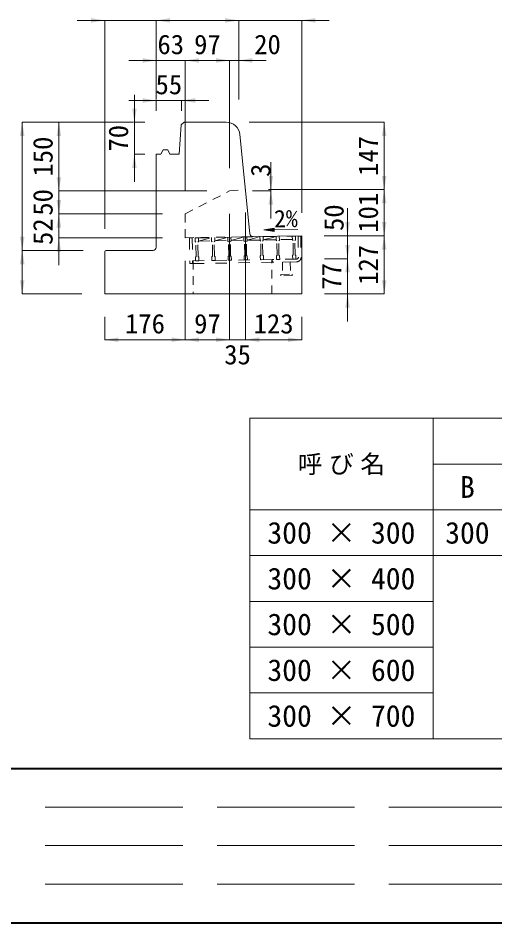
# Model space of a CAD drawing. Units: millimetres at full size. Extents: x 50430 to 101606, y 69050 to 91573.
# Drawn here: x 80717 to 81757, y 83918 to 85895 of the extents above; entities that cross this region are included whole.
import ezdxf
from ezdxf.enums import TextEntityAlignment as Align

# ---------------------------------------------------------------- set-up
doc = ezdxf.new("R2010")
doc.units = ezdxf.units.MM
doc.header["$LTSCALE"] = 50
for name, pattern in [('DASHED', [7.5, 6, -1.5]), ('USER1', [0.675, 0.375, -0.3]), ('USER3', [1, 0.5, -0.5]), ('USER4', [0.675, 0.375, -0.3])]:
    doc.linetypes.add(name, pattern=pattern)
for name, color, linetype, lineweight in [('DEFPOINTS_2', 8, 'Continuous', 13), ('インサート', 3, 'USER1', 9), ('グレーチング', 7, 'USER1', 5), ('図枠', 7, 'Continuous', 5), ('寸法線', 7, 'Continuous', 13), ('本体', 2, 'Continuous', 9)]:
    doc.layers.add(name, color=color, linetype=linetype, lineweight=lineweight)
doc.styles.add('ＭＳ ゴシック', font='')
doc.styles.add('ＭＳ Ｐゴシック', font='')
doc.styles.get('ＭＳ ゴシック').set_extended_font_data('MS Gothic')
doc.styles.get('ＭＳ Ｐゴシック').set_extended_font_data('MS PGothic')

# ---------------------------------------------------------------- blocks, each defined once
blk = doc.blocks.new('filled_arrow')
at = {"color": 0, "linetype": 'Continuous', "lineweight": -2}
blk.add_solid([(7.5, 1.25), (0, 0), (7.5, -1.25)], dxfattribs=at)

msp = doc.modelspace()

# ---------------------------------------------------------------- hatches: boundary and pattern name
at = {"layer": '寸法線'}
msp.add_hatch(color=256, dxfattribs=at).paths.add_polyline_path([(81275.68, 85436.18), (81275.81, 85428.68), (81253.25, 85432.04)])

# ---------------------------------------------------------------- linework, layer by layer
at = {"layer": 'DEFPOINTS_2', "lineweight": 0}
msp.add_line((81622.44, 84720.7), (81772.44, 84720.7), dxfattribs=at)
at = {"layer": 'インサート', "linetype": 'USER4'}
for p, q in [((81293.76, 85362), (81310.76, 85362.3)), ((81293.76, 85362), (81294.23, 85335.01)), ((81310.76, 85362.3), (81311.23, 85335.3)), ((81290.23, 85334.94), (81315.22, 85335.37)), ((81290.28, 85331.94), (81290.23, 85334.94)), ((81315.28, 85332.37), (81290.28, 85331.94)), ((81315.22, 85335.37), (81315.28, 85332.37))]:
    msp.add_line(p, q, dxfattribs=at)
at = {"layer": 'グレーチング', "linetype": 'USER3'}
for p, q in [((81096.82, 85414.61), (81090.82, 85414.5)), ((81090.82, 85414.5), (81091.79, 85358.51)), ((81096.82, 85414.61), (81097.79, 85358.62)), ((81103.31, 85414.72), (81322.28, 85418.53)), ((81103.31, 85414.72), (81103.45, 85406.72)), ((81104.98, 85405.25), (81103.45, 85406.72)), ((81105.52, 85374.25), (81104.98, 85405.25)), ((81108.98, 85405.32), (81110.45, 85406.85)), ((81109.52, 85374.32), (81108.98, 85405.32)), ((81110.31, 85414.84), (81110.45, 85406.85)), ((81110.43, 85407.84), (81139.11, 85415.34)), ((81110.43, 85407.84), (81139.23, 85408.35)), ((81139.11, 85415.34), (81139.25, 85407.35)), ((81140.77, 85405.87), (81139.25, 85407.35)), ((81141.31, 85374.88), (81140.77, 85405.87)), ((81144.77, 85405.94), (81146.25, 85407.47)), ((81145.31, 85374.95), (81144.77, 85405.94)), ((81146.11, 85415.47), (81146.25, 85407.47)), ((81146.23, 85408.47), (81174.4, 85415.96)), ((81146.23, 85408.47), (81174.53, 85408.96)), ((81174.4, 85415.96), (81174.54, 85407.96)), ((81176.07, 85406.48), (81174.54, 85407.96)), ((81176.61, 85375.49), (81176.07, 85406.48)), ((81180.07, 85406.55), (81181.54, 85408.08)), ((81180.61, 85375.56), (81180.07, 85406.55)), ((81181.4, 85416.08), (81181.54, 85408.08)), ((81181.52, 85409.08), (81209.7, 85416.57)), ((81181.52, 85409.08), (81209.82, 85409.57)), ((81209.4, 85416.57), (81209.54, 85408.57)), ((81211.06, 85407.09), (81209.54, 85408.57)), ((81211.6, 85376.1), (81211.06, 85407.09)), ((81215.06, 85407.16), (81216.54, 85408.69)), ((81215.6, 85376.17), (81215.06, 85407.16)), ((81216.4, 85416.69), (81216.54, 85408.69)), ((81216.52, 85409.69), (81244.69, 85417.18)), ((81244.82, 85410.18), (81216.52, 85409.69)), ((81244.69, 85417.18), (81244.83, 85409.18)), ((81246.36, 85407.71), (81244.83, 85409.18)), ((81246.9, 85376.71), (81246.36, 85407.71)), ((81250.36, 85407.78), (81251.83, 85409.3)), ((81250.9, 85376.78), (81250.36, 85407.78)), ((81251.69, 85417.3), (81251.83, 85409.3)), ((81251.81, 85410.3), (81279.99, 85417.79)), ((81280.11, 85410.79), (81251.81, 85410.3)), ((81279.99, 85417.79), (81280.13, 85409.79)), ((81281.65, 85408.32), (81280.13, 85409.79)), ((81282.19, 85377.32), (81281.65, 85408.32)), ((81285.65, 85408.39), (81287.13, 85409.91)), ((81286.19, 85377.39), (81285.65, 85408.39)), ((81286.99, 85417.91), (81287.13, 85409.91)), ((81315.4, 85411.41), (81287.11, 85410.91)), ((81315.28, 85418.4), (81315.42, 85410.41)), ((81316.95, 85408.93), (81315.42, 85410.41)), ((81317.49, 85377.94), (81316.95, 85408.93)), ((81320.95, 85409), (81322.42, 85410.53)), ((81321.49, 85378.01), (81320.95, 85409)), ((81322.28, 85418.53), (81322.42, 85410.53)), ((81327.78, 85418.62), (81333.78, 85418.73)), ((81327.78, 85418.62), (81328.58, 85372.63)), ((81333.78, 85418.73), (81334.58, 85372.73)), ((81097.68, 85364.62), (81271.66, 85367.64)), ((81105.52, 85374.25), (81104.04, 85372.73)), ((81104.04, 85372.73), (81104.18, 85364.73)), ((81104.18, 85364.73), (81111.18, 85364.85)), ((81109.52, 85374.32), (81111.04, 85372.85)), ((81111.04, 85372.85), (81111.18, 85364.85)), ((81141.31, 85374.88), (81139.84, 85373.35)), ((81139.84, 85373.35), (81139.98, 85365.35)), ((81139.98, 85365.35), (81146.98, 85365.47)), ((81145.31, 85374.95), (81146.84, 85373.47)), ((81146.84, 85373.47), (81146.98, 85365.47)), ((81176.61, 85375.49), (81175.13, 85373.96)), ((81175.13, 85373.96), (81175.27, 85365.96)), ((81175.27, 85365.96), (81182.27, 85366.09)), ((81180.61, 85375.56), (81182.13, 85374.09)), ((81182.13, 85374.09), (81182.27, 85366.09)), ((81211.6, 85376.1), (81210.13, 85374.57)), ((81210.13, 85374.57), (81210.27, 85366.57)), ((81217.27, 85366.69), (81210.27, 85366.57)), ((81215.6, 85376.17), (81217.13, 85374.69)), ((81217.13, 85374.69), (81217.27, 85366.69)), ((81246.9, 85376.71), (81245.42, 85375.18)), ((81245.42, 85375.18), (81245.56, 85367.19)), ((81252.56, 85367.31), (81245.56, 85367.19)), ((81250.9, 85376.78), (81252.42, 85375.31)), ((81252.42, 85375.31), (81252.56, 85367.31)), ((81324.65, 85368.56), (81271.66, 85367.64)), ((81271.66, 85367.64), (81271.76, 85361.64)), ((81282.19, 85377.32), (81280.72, 85375.8)), ((81280.72, 85375.8), (81280.86, 85367.8)), ((81287.86, 85367.92), (81280.86, 85367.8)), ((81286.19, 85377.39), (81287.72, 85375.92)), ((81287.72, 85375.92), (81287.86, 85367.92)), ((81317.49, 85377.94), (81316.01, 85376.41)), ((81316.01, 85376.41), (81316.15, 85368.41)), ((81323.15, 85368.53), (81316.15, 85368.41)), ((81321.49, 85378.01), (81323.01, 85376.53)), ((81323.01, 85376.53), (81323.15, 85368.53)), ((81097.79, 85358.62), (81091.79, 85358.51)), ((81097.79, 85358.62), (81271.76, 85361.64)), ((81324.75, 85362.56), (81271.76, 85361.64))]:
    msp.add_line(p, q, dxfattribs=at)
for radius, start, end in [(4, 270.99553, 0.99526), (10, 270.99544, 0.99523)]:
    msp.add_arc((81324.58, 85372.56), radius, start, end, dxfattribs=at)
at = {"layer": '図枠', "lineweight": 40}
for p, q in [((79569.94, 84255.96), (86494.94, 84255.96)), ((79569.94, 83918.46), (86494.94, 83918.46))]:
    msp.add_line(p, q, dxfattribs=at)
at = {"layer": '図枠', "linetype": 'DASHED', "lineweight": 9}
for p, q in [((81826.19, 84171.58), (79626.19, 84171.58)), ((81826.19, 84087.21), (79626.19, 84087.21)), ((81826.19, 84002.83), (79626.19, 84002.83))]:
    msp.add_line(p, q, dxfattribs=at)
at = {"layer": '寸法線'}
for p, q in [((80845.89, 85889.91), (81078.39, 85889.91)), ((80905.89, 85434.39), (80905.89, 85889.91)), ((81018.39, 85889.91), (81198.39, 85889.91)), ((81018.39, 85717.38), (81018.39, 85889.91)), ((81018.39, 85717.38), (81018.39, 85889.91)), ((81138.39, 85889.91), (81395.89, 85889.91)), ((81198.39, 85717.39), (81198.39, 85889.91)), ((81198.39, 85717.39), (81198.39, 85889.91)), ((81335.89, 85469.31), (81335.89, 85889.91)), ((80958.39, 85802.41), (81141.7, 85802.41)), ((81018.39, 85717.38), (81018.39, 85802.41)), ((81081.7, 85517.39), (81081.7, 85802.41)), ((81081.7, 85802.41), (81178.59, 85802.41)), ((81081.7, 85517.39), (81081.7, 85802.41)), ((81118.59, 85802.41), (81258.39, 85802.41)), ((81178.59, 85567.39), (81178.59, 85802.41)), ((81178.59, 85567.39), (81178.59, 85802.41)), ((81198.39, 85717.39), (81198.39, 85802.41)), ((80970.69, 85727.38), (80970.69, 85537.38)), ((80958.39, 85714.91), (81133.39, 85714.91)), ((81018.39, 85692.38), (81018.39, 85714.91)), ((81073.39, 85692.38), (81073.39, 85714.91)), ((80725.89, 85387.39), (80725.89, 85667.39)), ((80968.39, 85667.39), (80725.89, 85667.39)), ((80805.89, 85667.38), (80805.89, 85517.39)), ((80968.39, 85667.38), (80805.89, 85667.38)), ((80993.39, 85667.38), (80970.69, 85667.38)), ((81221.24, 85667.39), (81515.89, 85667.39)), ((81515.89, 85520.17), (81515.89, 85667.39)), ((80993.39, 85597.38), (80970.69, 85597.38)), ((80805.89, 85577.39), (80805.89, 85407.39)), ((81268.59, 85580.17), (81268.59, 85457.39)), ((80805.89, 85527.39), (80805.89, 85354.97)), ((81128.59, 85517.39), (80805.89, 85517.39)), ((81128.59, 85517.39), (80805.89, 85517.39)), ((81228.59, 85517.39), (81268.59, 85517.39)), ((81263.11, 85520.17), (81268.59, 85520.17)), ((81263.11, 85520.17), (81515.89, 85520.17)), ((81263.11, 85520.17), (81515.89, 85520.17)), ((81515.89, 85419.37), (81515.89, 85520.17)), ((81031.7, 85467.39), (80805.89, 85467.39)), ((81031.7, 85467.39), (80805.89, 85467.39)), ((81178.59, 85467.39), (81178.59, 85192.39)), ((81178.59, 85467.39), (81178.59, 85192.39)), ((81213.11, 85470.17), (81213.11, 85192.39)), ((81213.11, 85470.17), (81213.11, 85192.39)), ((81435.89, 85479.37), (81435.89, 85309.27)), ((81435.89, 85429.27), (81435.89, 85232.39)), ((81031.7, 85414.97), (80805.89, 85414.97)), ((81384.81, 85419.37), (81435.89, 85419.37)), ((81384.81, 85419.37), (81515.89, 85419.37)), ((81384.81, 85419.36), (81515.89, 85419.36)), ((81515.89, 85292.39), (81515.89, 85419.36)), ((80725.89, 85292.39), (80725.89, 85387.39)), ((80858.84, 85387.39), (80725.89, 85387.39)), ((80858.84, 85387.39), (80725.89, 85387.39)), ((81081.7, 85364.97), (81081.7, 85192.39)), ((81081.7, 85364.97), (81081.7, 85192.39)), ((81385.68, 85369.27), (81435.89, 85369.27)), ((81385.68, 85369.27), (81435.89, 85369.27)), ((80855.89, 85292.39), (80725.89, 85292.39)), ((81385.89, 85292.39), (81435.89, 85292.39)), ((81385.89, 85292.39), (81515.89, 85292.39)), ((80905.89, 85242.39), (80905.89, 85192.39)), ((81335.89, 85242.39), (81335.89, 85192.39)), ((81081.7, 85192.39), (80905.89, 85192.39)), ((81178.59, 85192.39), (81081.7, 85192.39)), ((81273.11, 85192.39), (81118.59, 85192.39)), ((81335.89, 85192.39), (81213.11, 85192.39)), ((81222.44, 85020.7), (84842.44, 85020.7)), ((81222.44, 85020.7), (81222.44, 84320.7)), ((81622.44, 85020.7), (81622.44, 84820.7)), ((81622.44, 84920.7), (84842.44, 84920.7)), ((81222.44, 84820.7), (81622.44, 84820.7)), ((81622.44, 84820.7), (81772.44, 84820.7)), ((81622.44, 84820.7), (81622.44, 84720.7)), ((81222.44, 84720.7), (81622.44, 84720.7)), ((81622.44, 84720.7), (81622.44, 84320.7)), ((81222.44, 84620.7), (81622.44, 84620.7)), ((81222.44, 84520.7), (81622.44, 84520.7)), ((81222.44, 84420.7), (81622.44, 84420.7)), ((81222.44, 84320.7), (82072.44, 84320.7))]:
    msp.add_line(p, q, dxfattribs=at)
at = {"layer": '寸法線', "lineweight": 9}
for p, q in [((81253.25, 85432.04), (81327.26, 85433.32)), ((81205.36, 85416.82), (81224.84, 85417.1))]:
    msp.add_line(p, q, dxfattribs=at)
at = {"layer": '寸法線'}
msp.add_lwpolyline([(81275.68, 85436.18), (81275.81, 85428.68), (81253.25, 85432.04)], close=True, dxfattribs=at)
at = {"layer": '本体', "lineweight": 13}
for p, q in [((81068.39, 85597.38), (81072.96, 85661.4)), ((81072.96, 85661.4), (81079.39, 85667.38)), ((81028.39, 85597.38), (81033.39, 85607.38)), ((81033.39, 85607.38), (81043.39, 85607.38)), ((81043.39, 85607.38), (81048.39, 85597.38)), ((81018.39, 85597.38), (81018.39, 85394.39)), ((81018.39, 85597.38), (81028.39, 85597.38)), ((81048.39, 85597.38), (81068.39, 85597.38))]:
    msp.add_line(p, q, dxfattribs=at)
at = {"layer": '本体', "lineweight": 20}
for p, q in [((81171.24, 85667.38), (81079.39, 85667.38)), ((81222.74, 85423.85), (81201.09, 85640.37)), ((81229.83, 85417.54), (81335.89, 85419.39)), ((81335.89, 85292.39), (81335.89, 85419.39)), ((80905.89, 85384.39), (80905.89, 85292.39)), ((81011.39, 85387.39), (80908.89, 85387.39)), ((81335.89, 85292.39), (80905.89, 85292.39))]:
    msp.add_line(p, q, dxfattribs=at)
at = {"layer": '本体', "linetype": 'USER1'}
for p, q in [((81081.7, 85467.39), (81178.59, 85517.39)), ((81178.59, 85517.39), (81213.11, 85520.17)), ((81081.7, 85414.97), (81081.7, 85467.39)), ((81081.7, 85414.97), (81229.83, 85417.54)), ((81205.36, 85416.84), (81218.4, 85417.03)), ((81098.82, 85364.64), (81098.82, 85292.39)), ((81270.89, 85292.39), (81270.89, 85367.63))]:
    msp.add_line(p, q, dxfattribs=at)
at = {"layer": '本体', "lineweight": 20}
for centre, radius, start, end in [((81171.24, 85637.38), 30, 5.71031, 90), ((81229.71, 85424.54), 7, 185.71071, 270.99534), ((80908.89, 85384.39), 3, 90, 180), ((80908.89, 85384.39), 3, 90, 180)]:
    msp.add_arc(centre, radius, start, end, dxfattribs=at)
at = {"layer": '本体', "lineweight": 13}
msp.add_arc((81011.39, 85394.39), 7, 270, 0, dxfattribs=at)

# ---------------------------------------------------------------- block references
at = {"layer": '寸法線', "xscale": 4, "yscale": 4}
for p, rotation in [((80905.89, 85889.91), 180), ((81198.39, 85889.91), 180), ((81198.39, 85889.91), 180), ((81018.39, 85802.41), 180), ((81178.59, 85802.41), 180), ((81178.59, 85802.41), 180), ((81018.39, 85714.91), 180), ((80970.69, 85667.38), 90), ((80725.89, 85667.39), 270), ((80805.89, 85667.38), 270), ((81515.89, 85667.39), 270), ((80970.69, 85597.38), 270), ((80805.89, 85517.39), 90), ((80805.89, 85517.39), 90), ((81268.59, 85520.17), 90), ((81515.89, 85520.17), 90), ((81268.59, 85517.39), 270), ((81515.89, 85520.17), 270), ((80805.89, 85467.39), 90), ((80805.89, 85467.39), 270), ((81435.89, 85419.37), 90), ((81515.89, 85419.37), 90), ((80725.89, 85387.39), 90), ((80805.89, 85414.97), 270), ((81515.89, 85419.36), 270), ((80725.89, 85387.39), 270), ((81435.89, 85369.27), 90), ((81435.89, 85369.27), 270), ((80725.89, 85292.39), 90), ((81515.89, 85292.39), 90), ((81435.89, 85292.39), 270), ((81081.7, 85192.39), 180), ((81178.59, 85192.39), 180), ((81178.59, 85192.39), 180), ((81335.89, 85192.39), 180)]:
    msp.add_blockref('filled_arrow', p, dxfattribs=dict(at, rotation=rotation))
for p in [(81018.39, 85889.91), (81018.39, 85889.91), (81335.89, 85889.91), (81081.7, 85802.41), (81081.7, 85802.41), (81198.39, 85802.41), (81073.39, 85714.91), (80905.89, 85192.39), (81081.7, 85192.39), (81213.11, 85192.39), (81213.11, 85192.39)]:
    msp.add_blockref('filled_arrow', p, dxfattribs=at)

# ---------------------------------------------------------------- texts
at = {"layer": '寸法線'}
for s, height, style, p in [('63', 42.72, 'ＭＳ ゴシック', (81050.04, 85837.41)), ('97', 42.72, 'ＭＳ ゴシック', (81130.14, 85837.41)), ('20', 42.72, 'ＭＳ ゴシック', (81261.21, 85837.41)), ('55', 42.72, 'ＭＳ ゴシック', (81045.89, 85749.91)), ('176', 42.72, 'ＭＳ ゴシック', (80993.79, 85227.39)), ('97', 42.72, 'ＭＳ ゴシック', (81130.14, 85227.39)), ('123', 42.72, 'ＭＳ ゴシック', (81274.5, 85227.39)), ('35', 42.72, 'ＭＳ ゴシック', (81195.85, 85159.87)), ('呼 び 名', 39.59, 'ＭＳ Ｐゴシック', (81422.44, 84920.7)), ('B', 47.47, 'ＭＳ ゴシック', (81697.44, 84870.7)), ('300 × 300', 47.47, 'ＭＳ ゴシック', (81422.44, 84770.7)), ('300', 47.47, 'ＭＳ ゴシック', (81697.44, 84770.7)), ('300 × 400', 47.47, 'ＭＳ ゴシック', (81422.44, 84670.7)), ('300 × 500', 47.47, 'ＭＳ ゴシック', (81422.44, 84570.7)), ('300 × 600', 47.47, 'ＭＳ ゴシック', (81422.44, 84470.7)), ('300 × 700', 47.47, 'ＭＳ ゴシック', (81422.44, 84370.7))]:
    msp.add_text(s, height=height, dxfattribs=dict(at, style=style)).set_placement(p, align=Align.MIDDLE_CENTER)
at = {"layer": '寸法線', "style": 'ＭＳ ゴシック'}
for s, height, rotation, p in [('70', 42.72, 90, (80935.69, 85632.38)), ('150', 42.72, 90, (80770.89, 85592.38)), ('147', 42.72, 90, (81480.89, 85593.78)), ('3', 42.72, 90, (81246.06, 85562.65)), ('50', 42.72, 90, (80770.89, 85492.39)), ('101', 42.72, 90, (81480.89, 85469.77)), ('50', 42.72, 90, (81405.89, 85458.94)), ('2%', 37.98, 1, (81301.29, 85457.13)), ('52', 42.72, 90, (80770.89, 85428.35)), ('127', 42.72, 90, (81480.89, 85355.88)), ('77', 42.72, 90, (81400.89, 85330.83))]:
    msp.add_text(s, height=height, rotation=rotation, dxfattribs=at).set_placement(p, align=Align.MIDDLE_CENTER)

doc.saveas('drawing.dxf')
